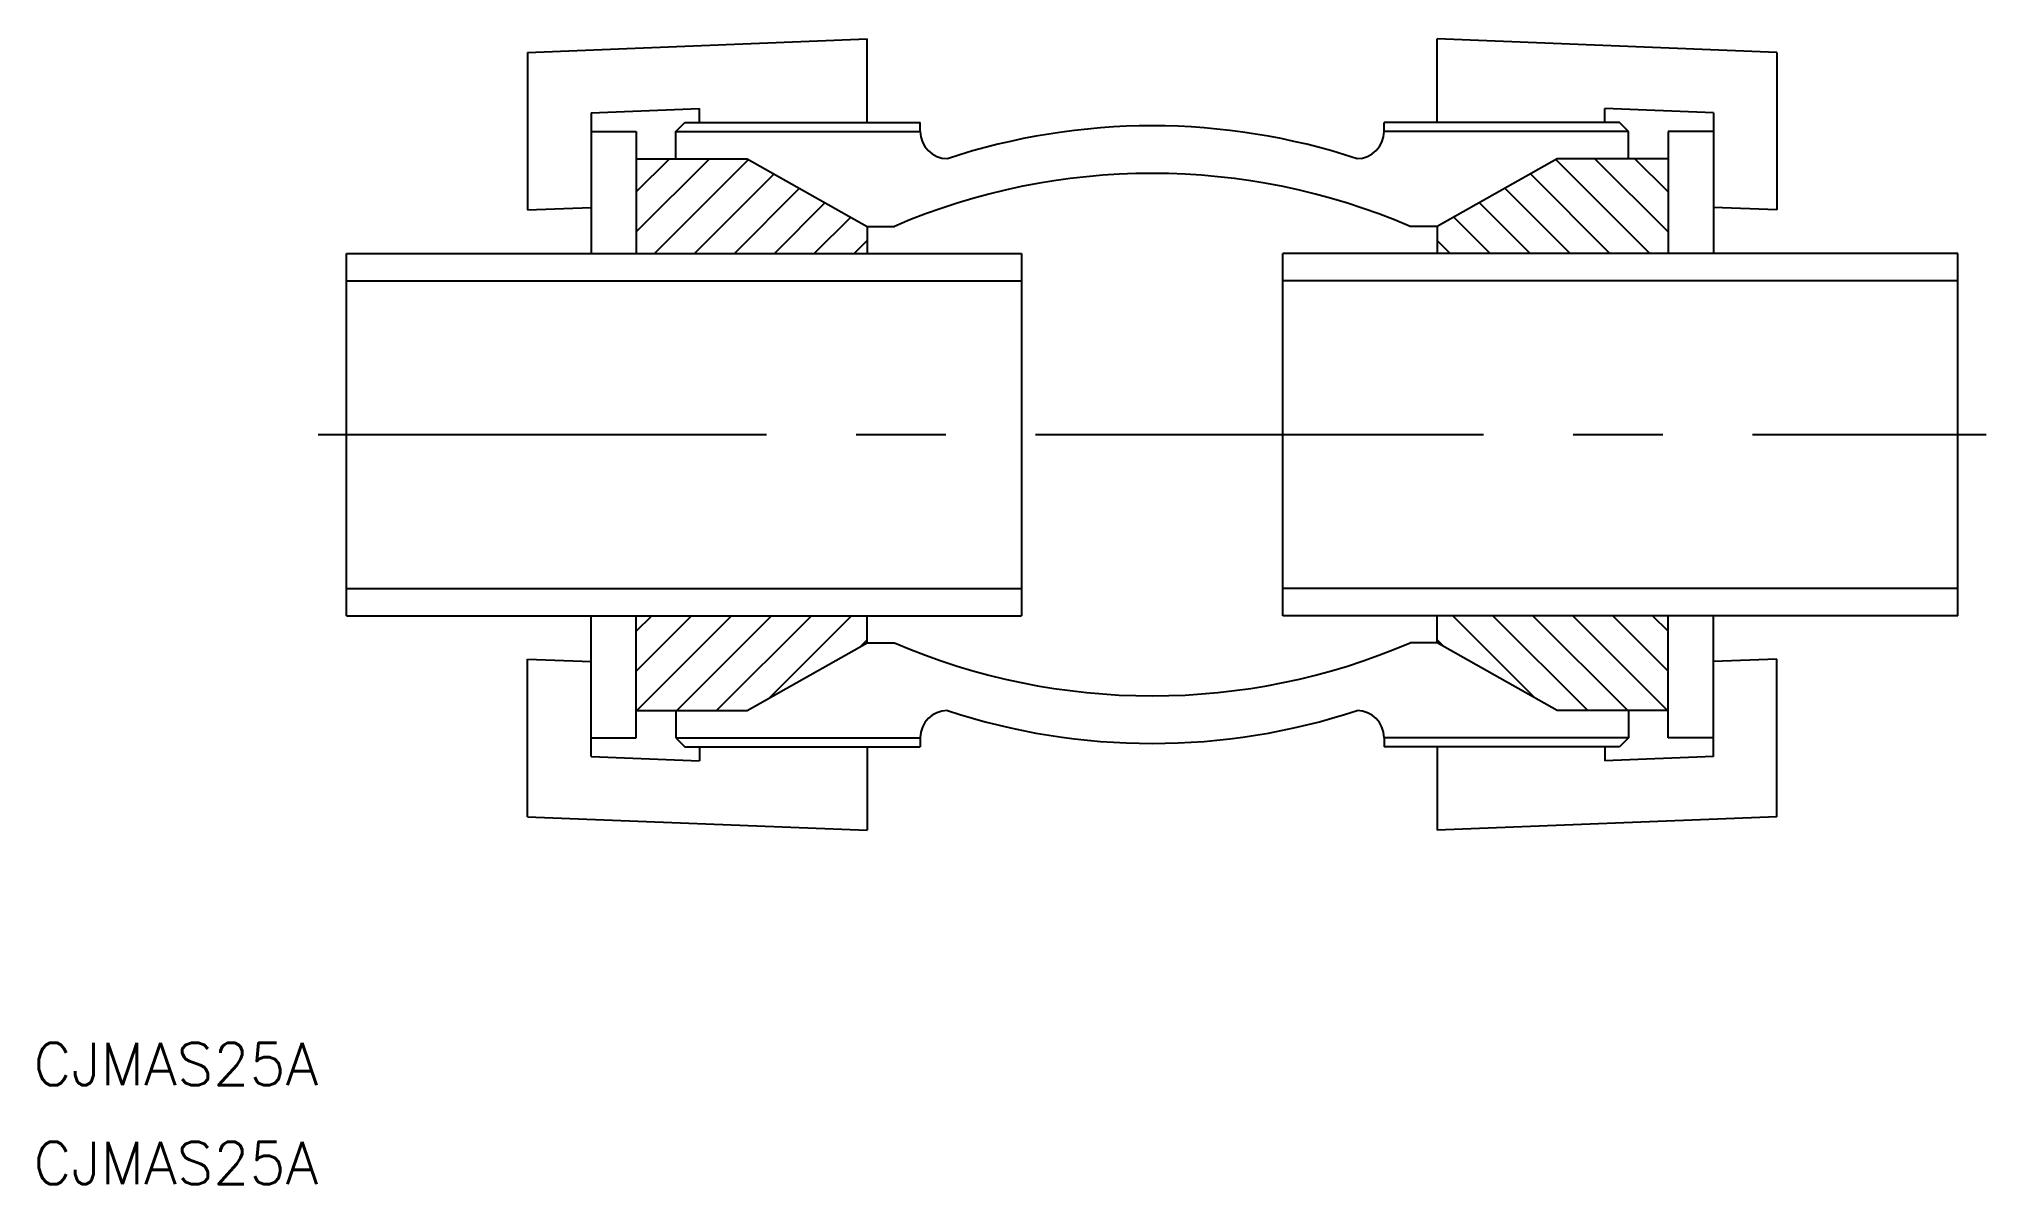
# Model space of a CAD drawing. Extents: x -79 to 59, y -53 to 28.
import ezdxf

# ---------------------------------------------------------------- set-up
doc = ezdxf.new("R2010")
doc.units = 0
doc.linetypes.add('CENTER', pattern=[50.8, 31.75, -6.35, 6.35, -6.35])
doc.layers.get('0').update_dxf_attribs({"linetype": 'CONTINUOUS'})
doc.layers.add('CENTER', color=1, linetype='CENTER')
doc.styles.get("Standard").update_dxf_attribs({"font": 'txt.shx', "height": 3, "bigfont": 'bigfont.shx'})

msp = doc.modelspace()

# ---------------------------------------------------------------- linework, layer by layer
at = {"color": 7, "linetype": 'CONTINUOUS'}
for p, q in [((-44.25, 27.07), (-20.19, 28.02)), ((-20.19, 22.11), (-20.19, 28.02)), ((44.25, 27.07), (20.19, 28.02)), ((20.19, 22.11), (20.19, 28.02)), ((-44.25, 27.07), (-44.25, 15.91)), ((44.25, 27.07), (44.25, 15.91)), ((-39.76, 22.8), (-32.07, 23.1)), ((-39.76, 22.8), (-39.76, 12.83)), ((-33.75, 21.47), (-33.11, 22.11)), ((-33.11, 22.11), (-16.43, 22.11)), ((-32.07, 22.11), (-32.07, 23.1)), ((-16.43, 21.47), (-16.43, 22.11)), ((33.11, 22.11), (16.43, 22.11)), ((16.43, 21.47), (16.43, 22.11)), ((39.76, 22.8), (32.07, 23.1)), ((32.07, 22.11), (32.07, 23.1)), ((33.75, 21.47), (33.11, 22.11)), ((39.76, 22.8), (39.76, 12.83)), ((-39.76, 21.47), (-36.55, 21.47)), ((-36.55, 21.47), (-36.55, 12.83)), ((-33.75, 19.54), (-33.75, 21.47)), ((33.75, 19.54), (33.75, 21.47)), ((36.55, 21.47), (36.55, 12.83)), ((39.76, 21.47), (36.55, 21.47)), ((-36.55, 19.54), (-28.7, 19.54)), ((-28.7, 19.54), (-20.19, 14.75)), ((28.7, 19.54), (20.19, 14.75)), ((36.55, 19.54), (28.7, 19.54)), ((-44.25, 15.91), (-39.76, 16.08)), ((44.25, 15.91), (39.76, 16.08)), ((-20.19, 14.75), (-18.27, 14.75)), ((-20.19, 14.75), (-20.19, 12.83)), ((20.19, 14.75), (18.27, 14.75)), ((20.19, 14.75), (20.19, 12.83)), ((-57.08, -12.83), (-57.08, 12.83)), ((-57.08, 12.83), (-9.25, 12.83)), ((-9.25, 12.83), (-9.25, -12.83)), ((57.08, 12.83), (9.25, 12.83)), ((9.25, -12.83), (9.25, 12.83)), ((57.08, -12.83), (57.08, 12.83)), ((-57.08, 10.9), (-9.25, 10.9)), ((57.08, 10.9), (9.25, 10.9)), ((-57.08, -10.9), (-9.25, -10.9)), ((57.08, -10.9), (9.25, -10.9)), ((-57.08, -12.83), (-9.25, -12.83)), ((-39.76, -22.8), (-39.76, -12.83)), ((-36.55, -21.47), (-36.55, -12.83)), ((-20.19, -14.75), (-20.19, -12.83)), ((57.08, -12.83), (9.25, -12.83)), ((20.19, -14.75), (20.19, -12.83)), ((36.55, -21.47), (36.55, -12.83)), ((39.76, -22.8), (39.76, -12.83)), ((-28.7, -19.54), (-20.19, -14.75)), ((-20.19, -14.75), (-18.27, -14.75)), ((20.19, -14.75), (18.27, -14.75)), ((28.7, -19.54), (20.19, -14.75)), ((-44.25, -15.91), (-39.76, -16.08)), ((-44.25, -27.07), (-44.25, -15.91)), ((44.25, -15.91), (39.76, -16.08)), ((44.25, -27.07), (44.25, -15.91)), ((-36.55, -19.54), (-28.7, -19.54)), ((-33.75, -19.54), (-33.75, -21.47)), ((36.55, -19.54), (28.7, -19.54)), ((33.75, -19.54), (33.75, -21.47)), ((-39.76, -21.47), (-36.55, -21.47)), ((-33.75, -21.47), (-33.11, -22.11)), ((-16.43, -21.47), (-16.43, -22.11)), ((16.43, -21.47), (16.43, -22.11)), ((33.75, -21.47), (33.11, -22.11)), ((39.76, -21.47), (36.55, -21.47)), ((-39.76, -22.8), (-32.07, -23.1)), ((-33.11, -22.11), (-16.43, -22.11)), ((-32.07, -22.11), (-32.07, -23.1)), ((-20.19, -22.11), (-20.19, -28.02)), ((33.11, -22.11), (16.43, -22.11)), ((20.19, -22.11), (20.19, -28.02)), ((32.07, -22.11), (32.07, -23.1)), ((39.76, -22.8), (32.07, -23.1)), ((-44.25, -27.07), (-20.19, -28.02)), ((44.25, -27.07), (20.19, -28.02))]:
    msp.add_line(p, q, dxfattribs=at)
at = {"color": 3, "linetype": 'CONTINUOUS'}
for p, q in [((-33.75, 21.47), (-16.43, 21.47)), ((33.75, 21.47), (16.43, 21.47)), ((-36.55, 14.36), (-31.37, 19.54)), ((-36.55, 17.19), (-34.2, 19.54)), ((-35.26, 12.83), (-28.6, 19.49)), ((35.26, 12.83), (28.6, 19.49)), ((36.55, 14.36), (31.37, 19.54)), ((36.55, 17.19), (34.2, 19.54)), ((-32.43, 12.83), (-26.79, 18.47)), ((32.43, 12.83), (26.79, 18.47)), ((-29.6, 12.83), (-24.98, 17.45)), ((29.6, 12.83), (24.98, 17.45)), ((-26.77, 12.83), (-23.17, 16.43)), ((-23.94, 12.83), (-21.36, 15.41)), ((23.94, 12.83), (21.36, 15.41)), ((26.77, 12.83), (23.17, 16.43)), ((-21.12, 12.83), (-20.19, 13.75)), ((21.12, 12.83), (20.19, 13.75)), ((-36.55, -16.76), (-32.63, -12.83)), ((-36.55, -13.93), (-35.45, -12.83)), ((-36.51, -19.54), (-29.8, -12.83)), ((-33.69, -19.54), (-26.97, -12.83)), ((-30.86, -19.54), (-24.14, -12.83)), ((-27.16, -18.68), (-21.31, -12.83)), ((27.16, -18.68), (21.31, -12.83)), ((30.86, -19.54), (24.14, -12.83)), ((33.69, -19.54), (26.97, -12.83)), ((36.51, -19.54), (29.8, -12.83)), ((36.55, -16.76), (32.63, -12.83)), ((36.55, -13.93), (35.45, -12.83)), ((-20.68, -15.03), (-20.19, -14.54)), ((20.68, -15.03), (20.19, -14.54)), ((-33.75, -21.47), (-16.43, -21.47)), ((33.75, -21.47), (16.43, -21.47))]:
    msp.add_line(p, q, dxfattribs=at)
at = {"color": 7, "linetype": 'CONTINUOUS'}
for centre, radius, start, end in [((-14.51, 21.47), 1.92, 180, 270), ((0, -24.48), 46.35, 71.757, 108.243), ((14.51, 21.47), 1.92, 270, 360), ((14.51, 21.47), 1.92, 270, 360), ((0, -27.85), 46.35, 66.7858, 113.2142), ((0, 27.85), 46.35, 246.7858, 293.2142), ((-14.51, -21.47), 1.92, 90, 180), ((0, 24.48), 46.35, 251.757, 288.243), ((14.51, -21.47), 1.92, 0, 90), ((14.51, -21.47), 1.92, 0, 90)]:
    msp.add_arc(centre, radius, start, end, dxfattribs=at)
at = {"layer": 'CENTER', "color": 1, "linetype": 'CENTER'}
msp.add_line((-59.08, 0), (59.08, 0), dxfattribs=at)

# ---------------------------------------------------------------- texts
at = {"color": 7, "linetype": 'CONTINUOUS'}
for p in [(-79.26, -46.08), (-79.26, -53.08)]:
    msp.add_text('CJMAS25A', height=3, dxfattribs=at).set_placement(p)

doc.saveas('drawing.dxf')
